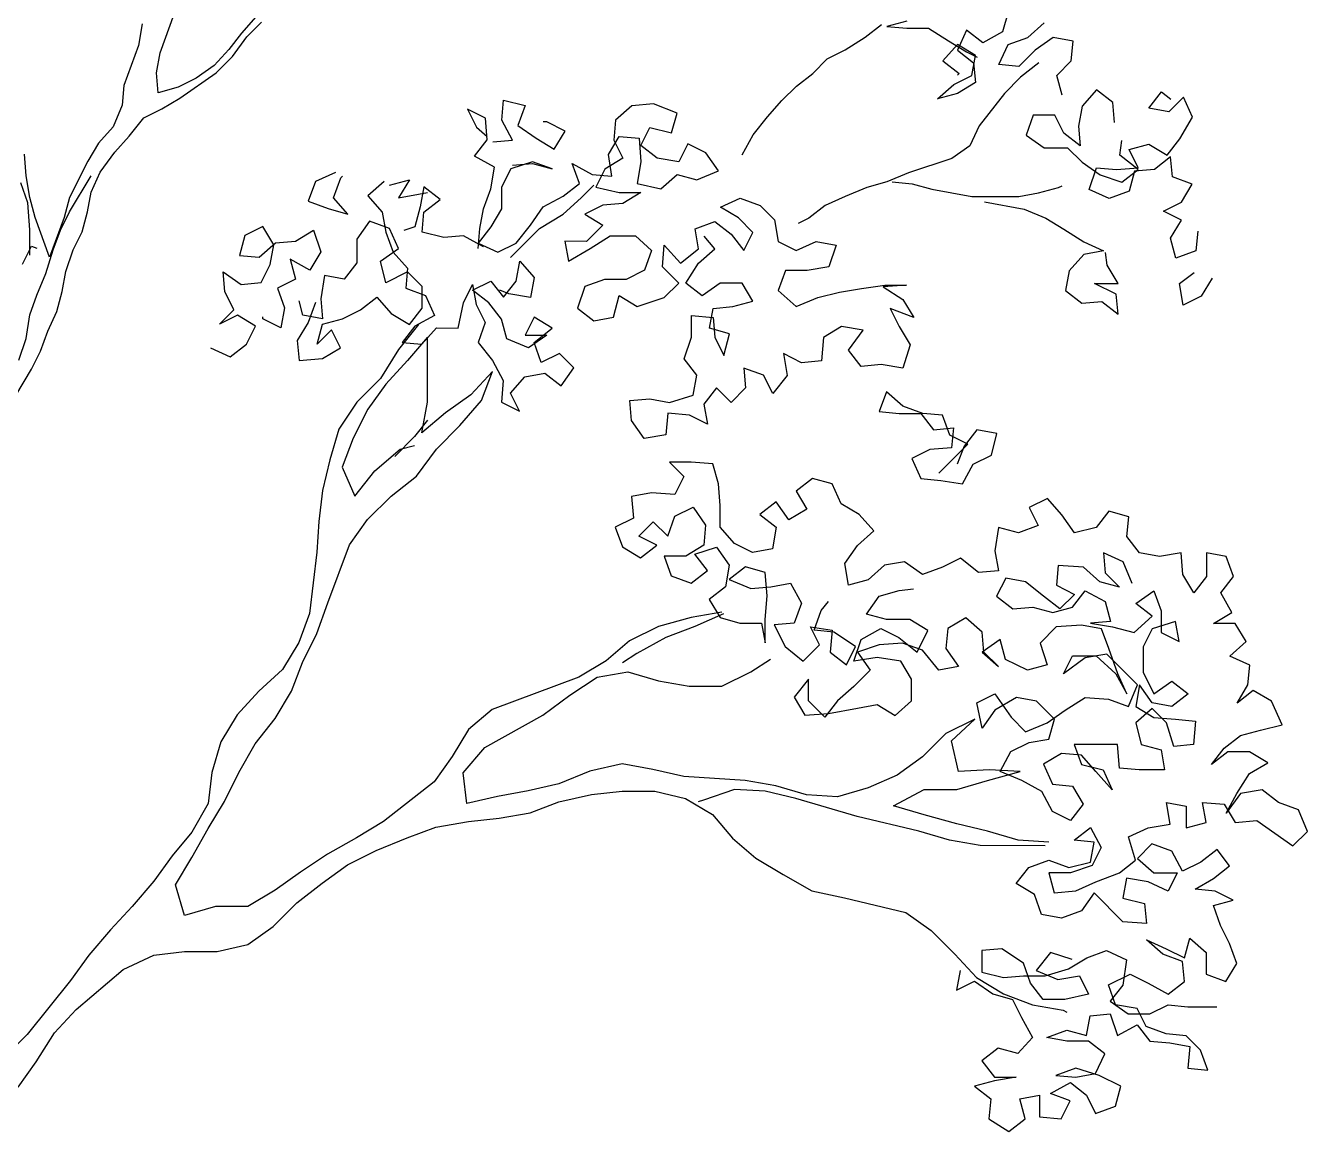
# Model space of a CAD drawing. Header units: millimetres. Extents: x 684983 to 685377, y 990360 to 990509.
# Drawn here: x 685140.683 to 685141.705, y 990443.072 to 990443.954 of the extents above; entities that cross this region are included whole.
import ezdxf

# ---------------------------------------------------------------- set-up
doc = ezdxf.new("R2010")
doc.units = ezdxf.units.MM
doc.layers.add('TEAK', color=7, linetype='Continuous')

# ---------------------------------------------------------------- blocks, each defined once
blk = doc.blocks.new('A$C25655A80')
at = {"color": 62}
for p, q in [((0.19178, 1.57732), (0.19949, 1.59846)), ((0.24275, 1.5965), (0.23505, 1.58786)), ((0.64265, 1.59902), (0.63976, 1.58845)), ((0.18218, 1.59271), (0.18025, 1.58118)), ((0.23793, 1.58593), (0.24563, 1.59361)), ((0.5667, 1.58563), (0.57535, 1.59235)), ((0.58881, 1.59426), (0.57824, 1.59139)), ((0.57824, 1.59139), (0.58881, 1.59042)), ((0.58881, 1.59042), (0.60035, 1.59041)), ((0.60035, 1.59041), (0.61092, 1.58367)), ((0.62053, 1.58943), (0.61572, 1.57886)), ((0.62918, 1.58269), (0.62053, 1.58943)), ((0.63976, 1.58845), (0.62918, 1.58269)), ((0.65321, 1.58555), (0.66187, 1.59323)), ((0.18025, 1.58118), (0.17254, 1.56004)), ((0.23505, 1.58786), (0.22831, 1.57921)), ((0.23023, 1.57536), (0.23793, 1.58593)), ((0.55612, 1.57891), (0.5667, 1.58563)), ((0.61572, 1.58174), (0.60802, 1.57309)), ((0.61092, 1.58367), (0.62052, 1.57789)), ((0.62533, 1.57596), (0.61572, 1.58174)), ((0.63782, 1.57114), (0.64264, 1.58171)), ((0.64264, 1.58171), (0.65321, 1.58555)), ((0.66667, 1.58554), (0.65705, 1.57882)), ((0.67724, 1.58361), (0.66667, 1.58554)), ((0.67627, 1.57303), (0.67724, 1.58361)), ((0.18985, 1.56675), (0.19178, 1.57732)), ((0.22831, 1.57921), (0.22061, 1.57057)), ((0.22157, 1.56672), (0.23023, 1.57536)), ((0.5465, 1.57411), (0.55612, 1.57891)), ((0.61572, 1.57886), (0.62436, 1.57212)), ((0.62052, 1.57789), (0.62629, 1.575)), ((0.6234, 1.56539), (0.62533, 1.57596)), ((0.65705, 1.57882), (0.64839, 1.57017)), ((0.22061, 1.57057), (0.211, 1.56385)), ((0.5388, 1.56643), (0.5465, 1.57411)), ((0.60802, 1.57309), (0.61667, 1.56636)), ((0.62436, 1.57212), (0.62531, 1.56154)), ((0.64839, 1.57017), (0.63782, 1.57114)), ((0.65897, 1.57209), (0.64935, 1.56441)), ((0.66858, 1.56535), (0.67627, 1.57303)), ((0.1908, 1.55617), (0.18985, 1.56675)), ((0.211, 1.56385), (0.20138, 1.55905)), ((0.20233, 1.55328), (0.22157, 1.56672)), ((0.53014, 1.55971), (0.5388, 1.56643)), ((0.61378, 1.56059), (0.6234, 1.56539)), ((0.61667, 1.56636), (0.6157, 1.5654)), ((0.62531, 1.56154), (0.6157, 1.55578)), ((0.64935, 1.56441), (0.64069, 1.55576)), ((0.67145, 1.55477), (0.66858, 1.56535)), ((0.17254, 1.56004), (0.17157, 1.54946)), ((0.20138, 1.55905), (0.1908, 1.55617)), ((0.52245, 1.55202), (0.53014, 1.55971)), ((0.60512, 1.55291), (0.61378, 1.56059)), ((0.6157, 1.55578), (0.60512, 1.55291)), ((0.64069, 1.55576), (0.62722, 1.53847)), ((0.68972, 1.55764), (0.68202, 1.54899)), ((0.69836, 1.5509), (0.68972, 1.55764)), ((0.71759, 1.548), (0.72432, 1.55665)), ((0.72432, 1.55665), (0.72913, 1.5528)), ((0.17157, 1.54946), (0.16675, 1.53793)), ((0.1831, 1.54272), (0.19272, 1.54752)), ((0.19272, 1.54752), (0.20233, 1.55328)), ((0.35518, 1.54737), (0.35997, 1.53775)), ((0.36478, 1.54256), (0.35518, 1.54737)), ((0.37343, 1.54159), (0.37441, 1.55216)), ((0.37441, 1.55216), (0.38594, 1.54927)), ((0.38594, 1.54927), (0.38208, 1.53869)), ((0.44266, 1.54921), (0.434, 1.54153)), ((0.45419, 1.55016), (0.44266, 1.54921)), ((0.46668, 1.54535), (0.45419, 1.55016)), ((0.51475, 1.54338), (0.52245, 1.55202)), ((0.68202, 1.54899), (0.68009, 1.53842)), ((0.69932, 1.54033), (0.69836, 1.5509)), ((0.72816, 1.54607), (0.71759, 1.548)), ((0.73586, 1.55375), (0.72816, 1.54607)), ((0.74065, 1.54317), (0.73586, 1.55375)), ((0.1754, 1.53312), (0.1831, 1.54272)), ((0.36573, 1.53102), (0.36478, 1.54256)), ((0.37919, 1.53101), (0.37343, 1.54159)), ((0.39747, 1.5406), (0.39554, 1.54061)), ((0.40708, 1.53579), (0.39747, 1.5406)), ((0.434, 1.54153), (0.43303, 1.53096)), ((0.46379, 1.53477), (0.46668, 1.54535)), ((0.50705, 1.53377), (0.51475, 1.54338)), ((0.65606, 1.54421), (0.65221, 1.53364)), ((0.6676, 1.5442), (0.65606, 1.54421)), ((0.67239, 1.53458), (0.6676, 1.5442)), ((0.73391, 1.53164), (0.74065, 1.54317)), ((0.16675, 1.53793), (0.15905, 1.52929)), ((0.35997, 1.53775), (0.36574, 1.53294)), ((0.38208, 1.53869), (0.39169, 1.53196)), ((0.4013, 1.52618), (0.40708, 1.53579)), ((0.44744, 1.52806), (0.45226, 1.53767)), ((0.45226, 1.53767), (0.46379, 1.53477)), ((0.50127, 1.5232), (0.50705, 1.53377)), ((0.62722, 1.53847), (0.6224, 1.5279)), ((0.65221, 1.53364), (0.66181, 1.5269)), ((0.68104, 1.52785), (0.67239, 1.53458)), ((0.68009, 1.53842), (0.68104, 1.52785)), ((0.15905, 1.52929), (0.15328, 1.51968)), ((0.1677, 1.52447), (0.1754, 1.53312)), ((0.359, 1.52237), (0.36573, 1.53102)), ((0.36862, 1.53006), (0.37919, 1.53101)), ((0.39169, 1.53196), (0.4013, 1.52618)), ((0.43014, 1.52327), (0.43591, 1.53288)), ((0.43303, 1.53096), (0.43782, 1.52134)), ((0.43591, 1.53288), (0.44649, 1.53191)), ((0.44649, 1.53191), (0.44743, 1.51941)), ((0.45609, 1.52132), (0.44744, 1.52806)), ((0.47244, 1.529), (0.46762, 1.51939)), ((0.48205, 1.52418), (0.47244, 1.529)), ((0.6224, 1.5279), (0.61278, 1.52118)), ((0.66181, 1.5269), (0.67431, 1.52689)), ((0.67431, 1.52689), (0.68199, 1.51919)), ((0.70218, 1.52302), (0.70315, 1.53071)), ((0.70699, 1.5259), (0.71757, 1.52877)), ((0.71757, 1.52877), (0.72718, 1.523)), ((0.72718, 1.523), (0.73391, 1.53164)), ((0.12059, 1.51202), (0.11963, 1.52355)), ((0.16, 1.5139), (0.1677, 1.52447)), ((0.36957, 1.5166), (0.359, 1.52237)), ((0.43782, 1.52134), (0.42821, 1.51558)), ((0.43205, 1.51173), (0.43014, 1.52327)), ((0.46762, 1.51939), (0.45609, 1.52132)), ((0.48877, 1.51456), (0.48205, 1.52418)), ((0.61278, 1.52118), (0.5897, 1.51351)), ((0.71179, 1.51532), (0.70218, 1.52302)), ((0.71179, 1.51628), (0.70699, 1.5259)), ((0.7291, 1.52204), (0.72044, 1.51531)), ((0.73005, 1.51146), (0.7291, 1.52204)), ((0.15328, 1.51968), (0.14365, 1.50046)), ((0.15518, 1.50333), (0.16, 1.5139)), ((0.28497, 1.51379), (0.27439, 1.50899)), ((0.36763, 1.50506), (0.36957, 1.5166)), ((0.37822, 1.51563), (0.3734, 1.50602)), ((0.38976, 1.51946), (0.37822, 1.51563)), ((0.37918, 1.51755), (0.38976, 1.5185)), ((0.40033, 1.51561), (0.38976, 1.51946)), ((0.38976, 1.5185), (0.40033, 1.51561)), ((0.4109, 1.51848), (0.42147, 1.5127)), ((0.41474, 1.5079), (0.4109, 1.51848)), ((0.42821, 1.51558), (0.42339, 1.50597)), ((0.44743, 1.51941), (0.4455, 1.50788)), ((0.47723, 1.50977), (0.48877, 1.51456)), ((0.5897, 1.51351), (0.57816, 1.50871)), ((0.68199, 1.51919), (0.6916, 1.51246)), ((0.68582, 1.50477), (0.68968, 1.5163)), ((0.68968, 1.5163), (0.70025, 1.51533)), ((0.70025, 1.51533), (0.71179, 1.51628)), ((0.70313, 1.5086), (0.71179, 1.51532)), ((0.70987, 1.51436), (0.70697, 1.50379)), ((0.72044, 1.51531), (0.70987, 1.51436)), ((0.12153, 1.4976), (0.1177, 1.50818)), ((0.1225, 1.50048), (0.12059, 1.51202)), ((0.14364, 1.49277), (0.15519, 1.51199)), ((0.27439, 1.50899), (0.27054, 1.49842)), ((0.284, 1.50033), (0.28785, 1.5109)), ((0.28785, 1.5109), (0.28881, 1.51186)), ((0.31092, 1.50896), (0.30226, 1.50128)), ((0.3138, 1.50703), (0.32438, 1.50991)), ((0.32438, 1.50991), (0.3186, 1.5003)), ((0.40608, 1.50118), (0.41474, 1.5079)), ((0.41569, 1.50021), (0.42243, 1.50693)), ((0.42147, 1.5127), (0.43205, 1.51173)), ((0.4455, 1.50788), (0.458, 1.50498)), ((0.458, 1.50498), (0.46665, 1.51266)), ((0.46665, 1.51266), (0.47723, 1.50977)), ((0.57816, 1.50871), (0.56759, 1.50584)), ((0.58105, 1.50871), (0.59162, 1.50774)), ((0.59162, 1.50774), (0.60219, 1.50485)), ((0.66948, 1.50575), (0.67141, 1.50671)), ((0.6916, 1.51246), (0.70313, 1.5086)), ((0.74062, 1.5076), (0.73005, 1.51146)), ((0.73484, 1.498), (0.74062, 1.5076)), ((0.12537, 1.4899), (0.1225, 1.50048)), ((0.14365, 1.50046), (0.14075, 1.48989)), ((0.15325, 1.49276), (0.15518, 1.50333)), ((0.29168, 1.49167), (0.284, 1.50033)), ((0.30226, 1.50128), (0.30994, 1.49262)), ((0.3186, 1.5003), (0.32918, 1.50221)), ((0.32918, 1.50221), (0.33399, 1.50317)), ((0.33207, 1.50606), (0.33013, 1.49548)), ((0.34071, 1.49932), (0.33207, 1.50606)), ((0.36378, 1.49449), (0.36763, 1.50506)), ((0.3734, 1.50602), (0.37339, 1.49448)), ((0.3955, 1.49542), (0.40608, 1.50118)), ((0.40607, 1.49157), (0.41569, 1.50021)), ((0.42339, 1.50597), (0.43588, 1.50308)), ((0.43588, 1.50308), (0.44742, 1.50307)), ((0.44742, 1.50307), (0.4378, 1.49731)), ((0.48971, 1.49534), (0.50029, 1.50013)), ((0.50029, 1.50013), (0.51086, 1.49628)), ((0.55605, 1.50104), (0.54547, 1.49625)), ((0.56759, 1.50584), (0.55605, 1.50104)), ((0.60219, 1.50485), (0.62334, 1.50098)), ((0.62334, 1.50098), (0.64833, 1.50096)), ((0.64833, 1.50096), (0.65891, 1.50287)), ((0.65891, 1.50287), (0.66948, 1.50575)), ((0.69639, 1.49995), (0.68582, 1.50477)), ((0.70697, 1.50379), (0.69639, 1.49995)), ((0.12248, 1.48318), (0.12153, 1.4976)), ((0.13882, 1.48316), (0.14364, 1.49277)), ((0.15036, 1.48219), (0.15325, 1.49276)), ((0.27054, 1.49842), (0.28111, 1.49457)), ((0.28111, 1.49457), (0.29168, 1.49167)), ((0.30994, 1.49262), (0.31186, 1.48204)), ((0.33013, 1.49548), (0.32724, 1.48491)), ((0.33108, 1.48202), (0.33205, 1.4926)), ((0.33205, 1.4926), (0.34071, 1.49932)), ((0.36185, 1.48392), (0.36378, 1.49449)), ((0.37339, 1.49448), (0.36762, 1.48488)), ((0.38876, 1.48582), (0.3955, 1.49542)), ((0.42723, 1.49636), (0.41761, 1.49156)), ((0.4378, 1.49731), (0.42723, 1.49636)), ((0.49932, 1.48956), (0.48971, 1.49534)), ((0.51086, 1.49628), (0.51854, 1.48858)), ((0.54547, 1.49625), (0.53681, 1.48953)), ((0.63006, 1.49809), (0.65121, 1.49423)), ((0.65121, 1.49423), (0.66274, 1.48941)), ((0.72523, 1.4932), (0.73484, 1.498)), ((0.73484, 1.48838), (0.72523, 1.4932)), ((0.13304, 1.46875), (0.12537, 1.4899)), ((0.14075, 1.48989), (0.13304, 1.46875)), ((0.30321, 1.48782), (0.29647, 1.47821)), ((0.31378, 1.48396), (0.30321, 1.48782)), ((0.38107, 1.47621), (0.38876, 1.48582)), ((0.39357, 1.48389), (0.40607, 1.49157)), ((0.41761, 1.49156), (0.42722, 1.48578)), ((0.42722, 1.48578), (0.41856, 1.47714)), ((0.47624, 1.48381), (0.48682, 1.48765)), ((0.48682, 1.48765), (0.49546, 1.48091)), ((0.507, 1.48186), (0.49932, 1.48956)), ((0.51854, 1.48858), (0.52046, 1.47704)), ((0.53681, 1.48953), (0.53104, 1.48665)), ((0.66274, 1.48941), (0.67235, 1.48363)), ((0.72906, 1.47878), (0.73484, 1.48838)), ((0.12247, 1.46972), (0.12248, 1.48318)), ((0.13497, 1.47259), (0.13882, 1.48316)), ((0.14554, 1.47258), (0.15036, 1.48219)), ((0.23687, 1.48019), (0.23398, 1.46962)), ((0.24649, 1.48499), (0.23687, 1.48019)), ((0.25225, 1.47537), (0.24649, 1.48499)), ((0.26379, 1.47728), (0.27341, 1.48304)), ((0.27341, 1.48304), (0.27724, 1.4715)), ((0.31186, 1.48204), (0.31569, 1.47146)), ((0.31858, 1.47338), (0.31378, 1.48396)), ((0.32724, 1.48491), (0.32147, 1.48299)), ((0.34262, 1.47913), (0.33108, 1.48202)), ((0.35319, 1.48008), (0.34262, 1.47913)), ((0.36376, 1.4743), (0.35319, 1.48008)), ((0.36762, 1.48488), (0.36088, 1.47623)), ((0.36088, 1.47335), (0.36185, 1.48392)), ((0.37817, 1.46852), (0.39357, 1.48389)), ((0.42048, 1.47329), (0.43106, 1.48001)), ((0.43106, 1.48001), (0.44451, 1.48)), ((0.44451, 1.48), (0.45316, 1.4723)), ((0.47815, 1.47324), (0.47624, 1.48381)), ((0.48681, 1.47323), (0.48104, 1.47996)), ((0.49546, 1.48091), (0.50219, 1.47226)), ((0.50219, 1.47226), (0.507, 1.48186)), ((0.67235, 1.48363), (0.68292, 1.4769)), ((0.74348, 1.48261), (0.74251, 1.47204)), ((0.11862, 1.46492), (0.12344, 1.47452)), ((0.12344, 1.47452), (0.12632, 1.47356)), ((0.13111, 1.4601), (0.13497, 1.47259)), ((0.14169, 1.46105), (0.14554, 1.47258)), ((0.24455, 1.46865), (0.25321, 1.47633)), ((0.25032, 1.4648), (0.25225, 1.47537)), ((0.25321, 1.47633), (0.26379, 1.47728)), ((0.29647, 1.47821), (0.29646, 1.46571)), ((0.30896, 1.46666), (0.31858, 1.47338)), ((0.36088, 1.47623), (0.37145, 1.47141)), ((0.37145, 1.47141), (0.38107, 1.47621)), ((0.40702, 1.47715), (0.40893, 1.46657)), ((0.41856, 1.47714), (0.40702, 1.47715)), ((0.40893, 1.46657), (0.42048, 1.47329)), ((0.45316, 1.4723), (0.4493, 1.46173)), ((0.45892, 1.46364), (0.45989, 1.47518)), ((0.45989, 1.47518), (0.46853, 1.46556)), ((0.46853, 1.46556), (0.47815, 1.47324)), ((0.47815, 1.46555), (0.48681, 1.47323)), ((0.52046, 1.47704), (0.53006, 1.47223)), ((0.53006, 1.47223), (0.54064, 1.47703)), ((0.54064, 1.47703), (0.55121, 1.47509)), ((0.55121, 1.47509), (0.54736, 1.46356)), ((0.69348, 1.47208), (0.68291, 1.47017)), ((0.68292, 1.4769), (0.69348, 1.47208)), ((0.73193, 1.4682), (0.72906, 1.47878)), ((0.23398, 1.46962), (0.24455, 1.46865)), ((0.26089, 1.46767), (0.26377, 1.45709)), ((0.27146, 1.46189), (0.26089, 1.46767)), ((0.27724, 1.4715), (0.27146, 1.46189)), ((0.29646, 1.46571), (0.28972, 1.45707)), ((0.31183, 1.45513), (0.30896, 1.46666)), ((0.31569, 1.47146), (0.32338, 1.46281)), ((0.38105, 1.45602), (0.38298, 1.4666)), ((0.38298, 1.4666), (0.39066, 1.45794)), ((0.47141, 1.45498), (0.47815, 1.46555)), ((0.68291, 1.47017), (0.67521, 1.46152)), ((0.6954, 1.46439), (0.69445, 1.47112)), ((0.74251, 1.47204), (0.73193, 1.4682)), ((0.1263, 1.44857), (0.13111, 1.4601)), ((0.13976, 1.45048), (0.14169, 1.46105)), ((0.22532, 1.46097), (0.23493, 1.45423)), ((0.22627, 1.4504), (0.22532, 1.46097)), ((0.2455, 1.45519), (0.25032, 1.4648)), ((0.27915, 1.459), (0.27722, 1.44651)), ((0.28972, 1.45707), (0.27915, 1.459)), ((0.32337, 1.46088), (0.31183, 1.45513)), ((0.32338, 1.46281), (0.3224, 1.45223)), ((0.33106, 1.45319), (0.32337, 1.46088)), ((0.4493, 1.46173), (0.43969, 1.45693)), ((0.46756, 1.45498), (0.45892, 1.46364)), ((0.52429, 1.46166), (0.52043, 1.45109)), ((0.53582, 1.46165), (0.52429, 1.46166)), ((0.54736, 1.46356), (0.53582, 1.46165)), ((0.67521, 1.46152), (0.67328, 1.45095)), ((0.70116, 1.45477), (0.6954, 1.46439)), ((0.73384, 1.45474), (0.74154, 1.4605)), ((0.23493, 1.45423), (0.2455, 1.45519)), ((0.26377, 1.45709), (0.25415, 1.45229)), ((0.25415, 1.45229), (0.25799, 1.44172)), ((0.3224, 1.45223), (0.33297, 1.44838)), ((0.33105, 1.44165), (0.33106, 1.45319)), ((0.35316, 1.44451), (0.35797, 1.45412)), ((0.35797, 1.45124), (0.36759, 1.45604)), ((0.35797, 1.45412), (0.35989, 1.44355)), ((0.36759, 1.45604), (0.37431, 1.44738)), ((0.37431, 1.44738), (0.38105, 1.45602)), ((0.39066, 1.45794), (0.38873, 1.44737)), ((0.41757, 1.45311), (0.41372, 1.44157)), ((0.42815, 1.45694), (0.41757, 1.45311)), ((0.43969, 1.45693), (0.42815, 1.45694)), ((0.45987, 1.4473), (0.46756, 1.45498)), ((0.48005, 1.44824), (0.47141, 1.45498)), ((0.48967, 1.45496), (0.48005, 1.44824)), ((0.50121, 1.45495), (0.48967, 1.45496)), ((0.50697, 1.44533), (0.50121, 1.45495)), ((0.55311, 1.4501), (0.56465, 1.45201)), ((0.56465, 1.45201), (0.57715, 1.45392)), ((0.58869, 1.45391), (0.57619, 1.45296)), ((0.57619, 1.45296), (0.58676, 1.44622)), ((0.57715, 1.45392), (0.58869, 1.45391)), ((0.68866, 1.45478), (0.70116, 1.45477)), ((0.70019, 1.449), (0.68866, 1.45478)), ((0.73576, 1.4432), (0.73384, 1.45474)), ((0.75115, 1.45761), (0.74537, 1.448)), ((0.12244, 1.438), (0.1263, 1.44857)), ((0.13686, 1.43991), (0.13976, 1.45048)), ((0.23107, 1.44078), (0.22627, 1.4504)), ((0.2676, 1.43786), (0.26568, 1.44556)), ((0.27722, 1.44651), (0.27817, 1.43593)), ((0.29836, 1.44072), (0.30702, 1.44744)), ((0.30702, 1.44744), (0.3147, 1.43878)), ((0.33297, 1.44838), (0.33777, 1.4378)), ((0.36662, 1.4445), (0.35797, 1.45124)), ((0.3772, 1.4493), (0.37239, 1.45123)), ((0.38873, 1.44737), (0.3772, 1.4493)), ((0.43294, 1.43675), (0.43583, 1.44828)), ((0.43583, 1.44828), (0.44544, 1.44251)), ((0.44544, 1.44251), (0.45987, 1.4473)), ((0.49639, 1.44246), (0.50697, 1.44533)), ((0.52043, 1.45109), (0.53004, 1.44243)), ((0.53004, 1.44243), (0.54158, 1.44723)), ((0.54158, 1.44723), (0.55311, 1.4501)), ((0.58676, 1.44622), (0.59252, 1.4366)), ((0.67328, 1.45095), (0.68192, 1.44421)), ((0.68192, 1.44421), (0.6925, 1.44516)), ((0.6925, 1.44516), (0.70114, 1.43843)), ((0.70114, 1.43843), (0.70019, 1.449)), ((0.74537, 1.448), (0.73576, 1.4432)), ((0.13205, 1.42934), (0.13686, 1.43991)), ((0.22337, 1.4331), (0.23107, 1.44078)), ((0.25799, 1.44172), (0.25606, 1.43114)), ((0.27433, 1.44459), (0.27048, 1.43402)), ((0.28874, 1.43592), (0.29836, 1.44072)), ((0.3147, 1.43878), (0.32431, 1.433)), ((0.32431, 1.433), (0.33105, 1.44165)), ((0.35026, 1.43106), (0.35316, 1.44451)), ((0.35989, 1.44355), (0.36468, 1.43393)), ((0.37334, 1.43584), (0.36662, 1.4445)), ((0.41372, 1.44157), (0.42236, 1.43484)), ((0.48388, 1.43094), (0.48582, 1.44151)), ((0.48582, 1.44151), (0.49639, 1.44246)), ((0.58002, 1.44142), (0.58482, 1.4318)), ((0.59252, 1.4366), (0.58002, 1.44142)), ((0.12051, 1.4255), (0.12244, 1.438)), ((0.23299, 1.43789), (0.22337, 1.4331)), ((0.2426, 1.43212), (0.23299, 1.43789)), ((0.23778, 1.42251), (0.2426, 1.43212)), ((0.24645, 1.43596), (0.24645, 1.43692)), ((0.25606, 1.43114), (0.24645, 1.43596)), ((0.27048, 1.43402), (0.2647, 1.42441)), ((0.27817, 1.43593), (0.2676, 1.43786)), ((0.27527, 1.42248), (0.27817, 1.43305)), ((0.27817, 1.43305), (0.28874, 1.43592)), ((0.32719, 1.43204), (0.32046, 1.42339)), ((0.33777, 1.4378), (0.32719, 1.43204)), ((0.36468, 1.43393), (0.36083, 1.42336)), ((0.37621, 1.42527), (0.37334, 1.43584)), ((0.39064, 1.43679), (0.38583, 1.42718)), ((0.40025, 1.43101), (0.39064, 1.43679)), ((0.42236, 1.43484), (0.43294, 1.43675)), ((0.47427, 1.42614), (0.47428, 1.43767)), ((0.47428, 1.43767), (0.48581, 1.4367)), ((0.48581, 1.4367), (0.48676, 1.42613)), ((0.55406, 1.43183), (0.54444, 1.42607)), ((0.56559, 1.4299), (0.55406, 1.43183)), ((0.58482, 1.4318), (0.59058, 1.42219)), ((0.11665, 1.41397), (0.12051, 1.4255)), ((0.12819, 1.41876), (0.13205, 1.42934)), ((0.2647, 1.42441), (0.26565, 1.41383)), ((0.28297, 1.43016), (0.27527, 1.42248)), ((0.28777, 1.42054), (0.28297, 1.43016)), ((0.33392, 1.42627), (0.32333, 1.41378)), ((0.33103, 1.42242), (0.33873, 1.43107)), ((0.33388, 1.39166), (0.33392, 1.42627)), ((0.33873, 1.43107), (0.35026, 1.43106)), ((0.38774, 1.42045), (0.37621, 1.42527)), ((0.38583, 1.42718), (0.39736, 1.42717)), ((0.39736, 1.42717), (0.38774, 1.42045)), ((0.39063, 1.42333), (0.40025, 1.43101)), ((0.47041, 1.41461), (0.47427, 1.42614)), ((0.49446, 1.42804), (0.48388, 1.43094)), ((0.48676, 1.42613), (0.49156, 1.41651)), ((0.49156, 1.41651), (0.49446, 1.42804)), ((0.54444, 1.42607), (0.54347, 1.41358)), ((0.55789, 1.41933), (0.56559, 1.4299)), ((0.12338, 1.40916), (0.12819, 1.41876)), ((0.21855, 1.4206), (0.22912, 1.41579)), ((0.22912, 1.41579), (0.23778, 1.42251)), ((0.27815, 1.41478), (0.28777, 1.42054)), ((0.32046, 1.42339), (0.33103, 1.42242)), ((0.36083, 1.42336), (0.36851, 1.41374)), ((0.39447, 1.41275), (0.39063, 1.42333)), ((0.56461, 1.41067), (0.55789, 1.41933)), ((0.59058, 1.42219), (0.58672, 1.40969)), ((0.26565, 1.41383), (0.27815, 1.41478)), ((0.32333, 1.41378), (0.31178, 1.40129)), ((0.36851, 1.41374), (0.37427, 1.40316)), ((0.40408, 1.41755), (0.39447, 1.41275)), ((0.41177, 1.40985), (0.40408, 1.41755)), ((0.47713, 1.40595), (0.47041, 1.41461)), ((0.52328, 1.41744), (0.5252, 1.4059)), ((0.53289, 1.41263), (0.52328, 1.41744)), ((0.54347, 1.41358), (0.53289, 1.41263)), ((0.57519, 1.41163), (0.56461, 1.41067)), ((0.58672, 1.40969), (0.57519, 1.41163)), ((0.10605, 1.38033), (0.12338, 1.40916)), ((0.36851, 1.40797), (0.35696, 1.39548)), ((0.36272, 1.39259), (0.36851, 1.40797)), ((0.37811, 1.39643), (0.38581, 1.40507)), ((0.38581, 1.40507), (0.39638, 1.40698)), ((0.39638, 1.40698), (0.40503, 1.40025)), ((0.40503, 1.40025), (0.41177, 1.40985)), ((0.4752, 1.39538), (0.47713, 1.40595)), ((0.50213, 1.40977), (0.50308, 1.3992)), ((0.5127, 1.40592), (0.50213, 1.40977)), ((0.5175, 1.3963), (0.5127, 1.40592)), ((0.5252, 1.4059), (0.5175, 1.3963)), ((0.31178, 1.40129), (0.30216, 1.38784)), ((0.37427, 1.40316), (0.3733, 1.39162)), ((0.4877, 1.39921), (0.48096, 1.39056)), ((0.49538, 1.39151), (0.4877, 1.39921)), ((0.50308, 1.3992), (0.49538, 1.39151)), ((0.57806, 1.3972), (0.57421, 1.38663)), ((0.5867, 1.38951), (0.57806, 1.3972)), ((0.33099, 1.37532), (0.33388, 1.39166)), ((0.35696, 1.39548), (0.34349, 1.38588)), ((0.35118, 1.37915), (0.36272, 1.39259)), ((0.3733, 1.39162), (0.38291, 1.38681)), ((0.38291, 1.38681), (0.37811, 1.39643)), ((0.44155, 1.39252), (0.45213, 1.39347)), ((0.4425, 1.38195), (0.44155, 1.39252)), ((0.45213, 1.39347), (0.4627, 1.39154)), ((0.4627, 1.39154), (0.4752, 1.39538)), ((0.48096, 1.39056), (0.48288, 1.37999)), ((0.30216, 1.38784), (0.29445, 1.37247)), ((0.34349, 1.38588), (0.33099, 1.37532)), ((0.46173, 1.38577), (0.46076, 1.37424)), ((0.47327, 1.3848), (0.46173, 1.38577)), ((0.48288, 1.37999), (0.47327, 1.3848)), ((0.57421, 1.38663), (0.58478, 1.38566)), ((0.58478, 1.38566), (0.59631, 1.38565)), ((0.59728, 1.38565), (0.5867, 1.38951)), ((0.59631, 1.38565), (0.60304, 1.37699)), ((0.60785, 1.38468), (0.59728, 1.38565)), ((0.61168, 1.3741), (0.60785, 1.38468)), ((0.33388, 1.38205), (0.32714, 1.3734)), ((0.33867, 1.36666), (0.35118, 1.37915)), ((0.44922, 1.37233), (0.4425, 1.38195)), ((0.60304, 1.37699), (0.61361, 1.37795)), ((0.61361, 1.37795), (0.61264, 1.36737)), ((0.62611, 1.37697), (0.61937, 1.36833)), ((0.63668, 1.37504), (0.62611, 1.37697)), ((0.29445, 1.37247), (0.28867, 1.35709)), ((0.32714, 1.3734), (0.31655, 1.36284)), ((0.46076, 1.37424), (0.44922, 1.37233)), ((0.62129, 1.36929), (0.61168, 1.3741)), ((0.63378, 1.36351), (0.63668, 1.37504)), ((0.30597, 1.35516), (0.31944, 1.36668)), ((0.31944, 1.36668), (0.32713, 1.36859)), ((0.32808, 1.35225), (0.33867, 1.36666)), ((0.6011, 1.36642), (0.59149, 1.36162)), ((0.61264, 1.36737), (0.6011, 1.36642)), ((0.6059, 1.35392), (0.62129, 1.36929)), ((0.61937, 1.36833), (0.61552, 1.35872)), ((0.62417, 1.35871), (0.63378, 1.36351)), ((0.28867, 1.35709), (0.29539, 1.34171)), ((0.46267, 1.35982), (0.47035, 1.35212)), ((0.47421, 1.35981), (0.46267, 1.35982)), ((0.48574, 1.35884), (0.47421, 1.35981)), ((0.48861, 1.34826), (0.48574, 1.35884)), ((0.59149, 1.36162), (0.59628, 1.35104)), ((0.61839, 1.34814), (0.62417, 1.35871)), ((0.29539, 1.34171), (0.30597, 1.35516)), ((0.31461, 1.34169), (0.32808, 1.35225)), ((0.47035, 1.35212), (0.46554, 1.34251)), ((0.5386, 1.3511), (0.52995, 1.34438)), ((0.54918, 1.3482), (0.5386, 1.3511)), ((0.59628, 1.35104), (0.60686, 1.35007)), ((0.60686, 1.35007), (0.61839, 1.34814)), ((0.45304, 1.34349), (0.44247, 1.34157)), ((0.46554, 1.34251), (0.45304, 1.34349)), ((0.48956, 1.33672), (0.48861, 1.34826)), ((0.52995, 1.34438), (0.53571, 1.33476)), ((0.55397, 1.33763), (0.54918, 1.3482)), ((0.3021, 1.3292), (0.31461, 1.34169)), ((0.44247, 1.34157), (0.44342, 1.33004)), ((0.46553, 1.33098), (0.47514, 1.33577)), ((0.47514, 1.33577), (0.48186, 1.32616)), ((0.48955, 1.32519), (0.48956, 1.33672)), ((0.51937, 1.33862), (0.51071, 1.3319)), ((0.52609, 1.329), (0.51937, 1.33862)), ((0.56358, 1.33185), (0.55397, 1.33763)), ((0.66356, 1.34041), (0.65395, 1.33561)), ((0.67125, 1.33175), (0.66356, 1.34041)), ((0.29248, 1.31575), (0.3021, 1.3292)), ((0.44342, 1.33004), (0.4338, 1.32524)), ((0.46167, 1.32041), (0.46553, 1.33098)), ((0.51071, 1.3319), (0.51935, 1.32516)), ((0.53571, 1.33476), (0.52609, 1.329)), ((0.57126, 1.32319), (0.56358, 1.33185)), ((0.65395, 1.33561), (0.65874, 1.32599)), ((0.67797, 1.32213), (0.67125, 1.33175)), ((0.69624, 1.33365), (0.68951, 1.325)), ((0.70681, 1.33076), (0.69624, 1.33365)), ((0.70584, 1.32018), (0.70681, 1.33076)), ((0.4338, 1.32524), (0.43763, 1.31466)), ((0.44629, 1.32042), (0.45399, 1.3281)), ((0.45399, 1.3281), (0.46167, 1.32041)), ((0.48186, 1.32616), (0.48089, 1.31558)), ((0.49724, 1.31653), (0.48955, 1.32519)), ((0.51935, 1.32516), (0.51742, 1.31363)), ((0.5626, 1.31551), (0.57126, 1.32319)), ((0.63759, 1.32505), (0.63566, 1.31256)), ((0.64817, 1.32216), (0.63759, 1.32505)), ((0.65874, 1.32599), (0.64817, 1.32216)), ((0.68951, 1.325), (0.67797, 1.32213)), ((0.28092, 1.285), (0.29248, 1.31575)), ((0.4559, 1.31561), (0.44629, 1.32042)), ((0.44724, 1.30888), (0.4559, 1.31561)), ((0.48089, 1.31558), (0.47128, 1.30982)), ((0.50685, 1.31171), (0.49724, 1.31653)), ((0.55587, 1.3059), (0.5626, 1.31551)), ((0.71256, 1.31153), (0.70584, 1.32018)), ((0.43763, 1.31466), (0.44724, 1.30888)), ((0.45974, 1.30983), (0.46358, 1.29926)), ((0.47128, 1.30982), (0.45974, 1.30983)), ((0.47608, 1.31078), (0.48762, 1.31461)), ((0.4828, 1.30212), (0.47608, 1.31078)), ((0.48762, 1.31461), (0.49434, 1.305)), ((0.51742, 1.31363), (0.50685, 1.31171)), ((0.61739, 1.30873), (0.60778, 1.30393)), ((0.627, 1.30103), (0.61739, 1.30873)), ((0.63566, 1.31256), (0.63757, 1.30198)), ((0.69334, 1.31154), (0.69429, 1.30097)), ((0.70391, 1.30673), (0.69334, 1.31154)), ((0.72314, 1.30959), (0.71256, 1.31153)), ((0.73467, 1.3115), (0.72314, 1.30959)), ((0.73562, 1.29997), (0.73467, 1.3115)), ((0.74813, 1.31149), (0.74812, 1.299)), ((0.7587, 1.30956), (0.74813, 1.31149)), ((0.76254, 1.29898), (0.7587, 1.30956)), ((0.47415, 1.2954), (0.4828, 1.30212)), ((0.49434, 1.305), (0.49241, 1.29346)), ((0.50299, 1.30403), (0.49434, 1.29731)), ((0.51356, 1.30113), (0.50299, 1.30403)), ((0.55778, 1.29436), (0.55587, 1.3059)), ((0.57701, 1.30492), (0.56836, 1.29724)), ((0.58759, 1.30683), (0.57701, 1.30492)), ((0.5972, 1.30009), (0.58759, 1.30683)), ((0.60778, 1.30393), (0.5972, 1.30009)), ((0.63757, 1.30198), (0.627, 1.30103)), ((0.6693, 1.30484), (0.66833, 1.29426)), ((0.68276, 1.30386), (0.6693, 1.30484)), ((0.6914, 1.29616), (0.68276, 1.30386)), ((0.7087, 1.29519), (0.70391, 1.30673)), ((0.46358, 1.29926), (0.47415, 1.2954)), ((0.49434, 1.29731), (0.50587, 1.29249)), ((0.51451, 1.28864), (0.51356, 1.30113)), ((0.51644, 1.29344), (0.52702, 1.29535)), ((0.52702, 1.29535), (0.53278, 1.28477)), ((0.56836, 1.29724), (0.55778, 1.29436)), ((0.64142, 1.29813), (0.6366, 1.28852)), ((0.65199, 1.2962), (0.64142, 1.29813)), ((0.66159, 1.2885), (0.65199, 1.2962)), ((0.70197, 1.29327), (0.6914, 1.29616)), ((0.69429, 1.30097), (0.70197, 1.29327)), ((0.74138, 1.29035), (0.73562, 1.29997)), ((0.74812, 1.299), (0.74138, 1.29035)), ((0.7558, 1.29034), (0.76254, 1.29898)), ((0.49241, 1.29346), (0.48375, 1.28674)), ((0.50587, 1.29249), (0.51644, 1.29344)), ((0.51354, 1.27614), (0.51451, 1.28864)), ((0.56738, 1.27897), (0.57412, 1.28858)), ((0.57412, 1.28858), (0.58469, 1.29145)), ((0.58469, 1.29145), (0.59238, 1.29241)), ((0.6366, 1.28852), (0.64525, 1.28179)), ((0.67024, 1.28176), (0.66159, 1.2885)), ((0.66833, 1.29426), (0.67794, 1.28945)), ((0.67794, 1.28945), (0.67024, 1.28176)), ((0.67697, 1.28272), (0.68371, 1.29136)), ((0.68371, 1.29136), (0.69428, 1.28559)), ((0.71062, 1.28461), (0.72024, 1.29133)), ((0.72024, 1.29133), (0.72407, 1.28075)), ((0.76156, 1.27976), (0.7558, 1.29034)), ((0.27513, 1.26867), (0.28092, 1.285)), ((0.48375, 1.28674), (0.48951, 1.27712)), ((0.53278, 1.28477), (0.52892, 1.2742)), ((0.54335, 1.28092), (0.5472, 1.28572)), ((0.64525, 1.28179), (0.65582, 1.28274)), ((0.65582, 1.28274), (0.66639, 1.27984)), ((0.66639, 1.27984), (0.67697, 1.28272)), ((0.69428, 1.28559), (0.69715, 1.27501)), ((0.71926, 1.27787), (0.71062, 1.28461)), ((0.47413, 1.27714), (0.45682, 1.27235)), ((0.49047, 1.28001), (0.47413, 1.27714)), ((0.49143, 1.27904), (0.47605, 1.27233)), ((0.48951, 1.27712), (0.50008, 1.27423)), ((0.51353, 1.26364), (0.51354, 1.27614)), ((0.53949, 1.27035), (0.54335, 1.28092)), ((0.57795, 1.27608), (0.56738, 1.27897)), ((0.59045, 1.27607), (0.57795, 1.27608)), ((0.60005, 1.27029), (0.59045, 1.27607)), ((0.62025, 1.277), (0.61063, 1.27124)), ((0.62889, 1.2693), (0.62025, 1.277)), ((0.69715, 1.27501), (0.68657, 1.27406)), ((0.70964, 1.26923), (0.71926, 1.27787)), ((0.73176, 1.27498), (0.71926, 1.27114)), ((0.72407, 1.28075), (0.72406, 1.26922)), ((0.73367, 1.2644), (0.73176, 1.27498)), ((0.75194, 1.274), (0.76156, 1.27976)), ((0.26743, 1.25329), (0.27513, 1.26867)), ((0.45682, 1.27235), (0.44143, 1.26467)), ((0.47605, 1.27233), (0.46066, 1.26657)), ((0.50008, 1.27423), (0.51162, 1.27422)), ((0.51162, 1.27422), (0.51353, 1.26364)), ((0.52892, 1.2742), (0.51835, 1.27325)), ((0.51835, 1.27325), (0.5241, 1.26171)), ((0.53757, 1.27227), (0.5491, 1.27034)), ((0.54237, 1.26265), (0.53757, 1.27227)), ((0.55007, 1.26938), (0.53949, 1.27035)), ((0.5491, 1.27034), (0.54813, 1.2588)), ((0.56159, 1.26168), (0.55007, 1.26938)), ((0.56448, 1.26552), (0.57506, 1.27128)), ((0.57506, 1.27128), (0.58467, 1.26646)), ((0.59428, 1.25876), (0.60005, 1.27029)), ((0.61063, 1.27124), (0.60966, 1.26067)), ((0.62984, 1.25873), (0.62889, 1.2693)), ((0.66831, 1.27215), (0.65965, 1.26351)), ((0.68177, 1.2731), (0.66831, 1.27215)), ((0.69234, 1.27117), (0.68177, 1.2731)), ((0.68657, 1.27406), (0.69811, 1.27212)), ((0.69618, 1.26059), (0.69234, 1.27117)), ((0.69811, 1.27212), (0.70964, 1.26923)), ((0.71926, 1.27114), (0.71444, 1.26154)), ((0.72406, 1.26922), (0.73367, 1.2644)), ((0.76348, 1.27399), (0.75194, 1.274)), ((0.76924, 1.26437), (0.76348, 1.27399)), ((0.44143, 1.26467), (0.42893, 1.25411)), ((0.46066, 1.26657), (0.44527, 1.25794)), ((0.5241, 1.26171), (0.53371, 1.25401)), ((0.53371, 1.25401), (0.54237, 1.26265)), ((0.55678, 1.25207), (0.56159, 1.26168)), ((0.56063, 1.25399), (0.56448, 1.26552)), ((0.57409, 1.26263), (0.56255, 1.25879)), ((0.58659, 1.26358), (0.57409, 1.26263)), ((0.58467, 1.26646), (0.59428, 1.25876)), ((0.59716, 1.25972), (0.58659, 1.26358)), ((0.6385, 1.26545), (0.62888, 1.25873)), ((0.64138, 1.25487), (0.6385, 1.26545)), ((0.65965, 1.26351), (0.66348, 1.25197)), ((0.71444, 1.26154), (0.71443, 1.24808)), ((0.76058, 1.25669), (0.76924, 1.26437)), ((0.42893, 1.25411), (0.4145, 1.24547)), ((0.44527, 1.25794), (0.43758, 1.25314)), ((0.50583, 1.24827), (0.51641, 1.25499)), ((0.54813, 1.2588), (0.55678, 1.25207)), ((0.57312, 1.2559), (0.56063, 1.25399)), ((0.56255, 1.25879), (0.56927, 1.24917)), ((0.58562, 1.25396), (0.57312, 1.2559)), ((0.6058, 1.24914), (0.59716, 1.25972)), ((0.60966, 1.26067), (0.61638, 1.25105)), ((0.62888, 1.25873), (0.63753, 1.25103)), ((0.63753, 1.25103), (0.62984, 1.25873)), ((0.65291, 1.24909), (0.64138, 1.25487)), ((0.67213, 1.24715), (0.67695, 1.25676)), ((0.68367, 1.2558), (0.67213, 1.24715)), ((0.67695, 1.25676), (0.68944, 1.25675)), ((0.69521, 1.25771), (0.68367, 1.2558)), ((0.68944, 1.25675), (0.70001, 1.24713)), ((0.71154, 1.24135), (0.69521, 1.25771)), ((0.70097, 1.24713), (0.69618, 1.26059)), ((0.77115, 1.25187), (0.76058, 1.25669)), ((0.26165, 1.23792), (0.26743, 1.25329)), ((0.42411, 1.24546), (0.44046, 1.24833)), ((0.44046, 1.24833), (0.4568, 1.24351)), ((0.49044, 1.24059), (0.50583, 1.24827)), ((0.56927, 1.24917), (0.56061, 1.24053)), ((0.59138, 1.24434), (0.58562, 1.25396)), ((0.61638, 1.25105), (0.6058, 1.24914)), ((0.66348, 1.25197), (0.65291, 1.24909)), ((0.71443, 1.24808), (0.72019, 1.23654)), ((0.77018, 1.2413), (0.77115, 1.25187)), ((0.4145, 1.24547), (0.36834, 1.22821)), ((0.40968, 1.23586), (0.42411, 1.24546)), ((0.4568, 1.24351), (0.47313, 1.24061)), ((0.47313, 1.24061), (0.49044, 1.24059)), ((0.53658, 1.24439), (0.52889, 1.23479)), ((0.53657, 1.23286), (0.53658, 1.24439)), ((0.56061, 1.24053), (0.55195, 1.23285)), ((0.59137, 1.23281), (0.59138, 1.24434)), ((0.70001, 1.24713), (0.70577, 1.23655)), ((0.70577, 1.23655), (0.70097, 1.24713)), ((0.70672, 1.22982), (0.71154, 1.24135)), ((0.7125, 1.24135), (0.71057, 1.22982)), ((0.71922, 1.23173), (0.7125, 1.24135)), ((0.72019, 1.23654), (0.7298, 1.24326)), ((0.7298, 1.24326), (0.73845, 1.23652)), ((0.7644, 1.23169), (0.77018, 1.2413)), ((0.25298, 1.22351), (0.26165, 1.23792)), ((0.39526, 1.2253), (0.40968, 1.23586)), ((0.52889, 1.23479), (0.53464, 1.22517)), ((0.62597, 1.23182), (0.63559, 1.23661)), ((0.64713, 1.23468), (0.63558, 1.22796)), ((0.63559, 1.23661), (0.64423, 1.22411)), ((0.6577, 1.23275), (0.64713, 1.23468)), ((0.67307, 1.22793), (0.68365, 1.23465)), ((0.68365, 1.23465), (0.69615, 1.23367)), ((0.69615, 1.23367), (0.70672, 1.22982)), ((0.73845, 1.23652), (0.72979, 1.2298)), ((0.77306, 1.23841), (0.7644, 1.23169)), ((0.78267, 1.23263), (0.77306, 1.23841)), ((0.36834, 1.22821), (0.35584, 1.21764)), ((0.54522, 1.2242), (0.53657, 1.23286)), ((0.55195, 1.23285), (0.54522, 1.2242)), ((0.54714, 1.22612), (0.56253, 1.22899)), ((0.56253, 1.22899), (0.5731, 1.2309)), ((0.5731, 1.2309), (0.58271, 1.22513)), ((0.58271, 1.22513), (0.59137, 1.23281)), ((0.62885, 1.21836), (0.62597, 1.23182)), ((0.63558, 1.22796), (0.62885, 1.21836)), ((0.6673, 1.22313), (0.6577, 1.23275)), ((0.66345, 1.22121), (0.67307, 1.22793)), ((0.71922, 1.22885), (0.71056, 1.22116)), ((0.71057, 1.22982), (0.72017, 1.22404)), ((0.72979, 1.2298), (0.71922, 1.23173)), ((0.7269, 1.22115), (0.71922, 1.22885)), ((0.78842, 1.22013), (0.78267, 1.23263)), ((0.24239, 1.21006), (0.25298, 1.22351)), ((0.36448, 1.20802), (0.39526, 1.2253)), ((0.53464, 1.22517), (0.54714, 1.22612)), ((0.625, 1.22317), (0.60962, 1.21549)), ((0.6125, 1.21164), (0.625, 1.22317)), ((0.64423, 1.22411), (0.65191, 1.21641)), ((0.65191, 1.21641), (0.66345, 1.22121)), ((0.66441, 1.21255), (0.6673, 1.22313)), ((0.71056, 1.22116), (0.71343, 1.20963)), ((0.72017, 1.22404), (0.73171, 1.22307)), ((0.73073, 1.20865), (0.7269, 1.22115)), ((0.73171, 1.22307), (0.74228, 1.2221)), ((0.74228, 1.2221), (0.74131, 1.2096)), ((0.77688, 1.21726), (0.78842, 1.22013)), ((0.35584, 1.21764), (0.34717, 1.20323)), ((0.60962, 1.21549), (0.59711, 1.203)), ((0.75765, 1.20766), (0.76631, 1.21438)), ((0.76631, 1.21438), (0.77688, 1.21726)), ((0.23373, 1.19468), (0.24239, 1.21006)), ((0.35293, 1.19458), (0.36448, 1.20802)), ((0.61633, 1.1953), (0.6125, 1.21164)), ((0.64421, 1.20584), (0.65383, 1.21064)), ((0.65383, 1.21064), (0.66441, 1.21255)), ((0.67786, 1.20966), (0.6817, 1.19908)), ((0.70094, 1.20964), (0.67786, 1.20966)), ((0.70188, 1.19714), (0.70094, 1.20964)), ((0.71343, 1.20963), (0.724, 1.20673)), ((0.724, 1.20673), (0.72592, 1.19616)), ((0.74131, 1.2096), (0.73073, 1.20865)), ((0.75091, 1.19902), (0.75765, 1.20766)), ((0.34717, 1.20323), (0.33754, 1.18978)), ((0.59711, 1.203), (0.58364, 1.1934)), ((0.63844, 1.19528), (0.64421, 1.20584)), ((0.67113, 1.20486), (0.66151, 1.1991)), ((0.6817, 1.20389), (0.67113, 1.20486)), ((0.68939, 1.19523), (0.6817, 1.20389)), ((0.75957, 1.20574), (0.75091, 1.19902)), ((0.77111, 1.20573), (0.75957, 1.20574)), ((0.7711, 1.19419), (0.78071, 1.19995)), ((0.78071, 1.19995), (0.77111, 1.20573)), ((0.22602, 1.17931), (0.23373, 1.19468)), ((0.35484, 1.17823), (0.35293, 1.19458)), ((0.42022, 1.19548), (0.40387, 1.18876)), ((0.43753, 1.1993), (0.42022, 1.19548)), ((0.45387, 1.19641), (0.43753, 1.1993)), ((0.47021, 1.19255), (0.45387, 1.19641)), ((0.58364, 1.1934), (0.56825, 1.18669)), ((0.63267, 1.19624), (0.61633, 1.1953)), ((0.6317, 1.19047), (0.64901, 1.19527)), ((0.64901, 1.19527), (0.63267, 1.19624)), ((0.64997, 1.19046), (0.63844, 1.19528)), ((0.66151, 1.1991), (0.66631, 1.18852)), ((0.6817, 1.19908), (0.69323, 1.19619)), ((0.69803, 1.18561), (0.68939, 1.19523)), ((0.69323, 1.19619), (0.69803, 1.18561)), ((0.71246, 1.19617), (0.70188, 1.19714)), ((0.72592, 1.19616), (0.71246, 1.19617)), ((0.76436, 1.18362), (0.7711, 1.19419)), ((0.33754, 1.18978), (0.31061, 1.16866)), ((0.40387, 1.18876), (0.38753, 1.18493)), ((0.50289, 1.19059), (0.47021, 1.19255)), ((0.51923, 1.18769), (0.50289, 1.19059)), ((0.53557, 1.18287), (0.51923, 1.18769)), ((0.56825, 1.18669), (0.55191, 1.1819)), ((0.61536, 1.18568), (0.6317, 1.19047)), ((0.66054, 1.18468), (0.64997, 1.19046)), ((0.66631, 1.18852), (0.67688, 1.18755)), ((0.67688, 1.18755), (0.68264, 1.17793)), ((0.21736, 1.1649), (0.22602, 1.17931)), ((0.37118, 1.18206), (0.35484, 1.17823)), ((0.38753, 1.18493), (0.37118, 1.18206)), ((0.48077, 1.18004), (0.47789, 1.17908)), ((0.49712, 1.18579), (0.48077, 1.18004)), ((0.51346, 1.18482), (0.49712, 1.18579)), ((0.5298, 1.18096), (0.51346, 1.18482)), ((0.56247, 1.17131), (0.5298, 1.18096)), ((0.55191, 1.1819), (0.53557, 1.18287)), ((0.5817, 1.17706), (0.59805, 1.1857)), ((0.59805, 1.1857), (0.61536, 1.18568)), ((0.6663, 1.1741), (0.66054, 1.18468)), ((0.75858, 1.17306), (0.76436, 1.18362)), ((0.76628, 1.18362), (0.75858, 1.17306)), ((0.77782, 1.18553), (0.76628, 1.18362)), ((0.78646, 1.1788), (0.77782, 1.18553)), ((0.59804, 1.17224), (0.5817, 1.17706)), ((0.61534, 1.16742), (0.59804, 1.17224)), ((0.6759, 1.16929), (0.6663, 1.1741)), ((0.68264, 1.17793), (0.6759, 1.16929)), ((0.72686, 1.17885), (0.73743, 1.17692)), ((0.72877, 1.16731), (0.72686, 1.17885)), ((0.73743, 1.17692), (0.73742, 1.16538)), ((0.74609, 1.17883), (0.75762, 1.17786)), ((0.748, 1.16826), (0.74609, 1.17883)), ((0.75762, 1.17786), (0.76338, 1.16824)), ((0.79703, 1.17494), (0.78646, 1.1788)), ((0.80183, 1.1634), (0.79703, 1.17494)), ((0.31061, 1.16866), (0.29618, 1.16002)), ((0.59515, 1.16359), (0.56247, 1.17131)), ((0.63168, 1.16356), (0.61534, 1.16742)), ((0.67782, 1.15871), (0.68648, 1.16543)), ((0.68648, 1.16543), (0.69223, 1.15485)), ((0.70666, 1.16061), (0.71724, 1.1654)), ((0.71724, 1.1654), (0.72877, 1.16731)), ((0.73742, 1.16538), (0.748, 1.16826)), ((0.76338, 1.16824), (0.77492, 1.1692)), ((0.77492, 1.1692), (0.79413, 1.15572)), ((0.20869, 1.14953), (0.21736, 1.1649)), ((0.29618, 1.16002), (0.28079, 1.15138)), ((0.61149, 1.15877), (0.59515, 1.16359)), ((0.62783, 1.15587), (0.61149, 1.15877)), ((0.64802, 1.15874), (0.63168, 1.16356)), ((0.66436, 1.15776), (0.64802, 1.15874)), ((0.68839, 1.15774), (0.67782, 1.15871)), ((0.71049, 1.14811), (0.70666, 1.16061)), ((0.79413, 1.15572), (0.80183, 1.1634)), ((0.66243, 1.15584), (0.62783, 1.15587)), ((0.68646, 1.14717), (0.68839, 1.15774)), ((0.69223, 1.15485), (0.68742, 1.14524)), ((0.71915, 1.15675), (0.71145, 1.14907)), ((0.72972, 1.15289), (0.71915, 1.15675)), ((0.73548, 1.14231), (0.72972, 1.15289)), ((0.75376, 1.15383), (0.7451, 1.14711)), ((0.76048, 1.14518), (0.75376, 1.15383)), ((0.20003, 1.13511), (0.20869, 1.14953)), ((0.28079, 1.15138), (0.26636, 1.14178)), ((0.65377, 1.14431), (0.66435, 1.14815)), ((0.66435, 1.14815), (0.67492, 1.14429)), ((0.67492, 1.14429), (0.68646, 1.14717)), ((0.68742, 1.14524), (0.67588, 1.14141)), ((0.70183, 1.14138), (0.71049, 1.14811)), ((0.71145, 1.14907), (0.7201, 1.14137)), ((0.7451, 1.14711), (0.73548, 1.14231)), ((0.75182, 1.13845), (0.76048, 1.14518)), ((0.26636, 1.14178), (0.2529, 1.13218)), ((0.64703, 1.13567), (0.65377, 1.14431)), ((0.66434, 1.14142), (0.66722, 1.13084)), ((0.67588, 1.14141), (0.66434, 1.14142)), ((0.68933, 1.13659), (0.70183, 1.14138)), ((0.70568, 1.1385), (0.70374, 1.12792)), ((0.71721, 1.13656), (0.70568, 1.1385)), ((0.7201, 1.14137), (0.7326, 1.14136)), ((0.7326, 1.14136), (0.72778, 1.13175)), ((0.7422, 1.1327), (0.75182, 1.13845)), ((0.20482, 1.11877), (0.20003, 1.13511)), ((0.2529, 1.13218), (0.23847, 1.12354)), ((0.65664, 1.12989), (0.64703, 1.13567)), ((0.66722, 1.13084), (0.67875, 1.13179)), ((0.67875, 1.13179), (0.68933, 1.13659)), ((0.72778, 1.13175), (0.71721, 1.13656)), ((0.75277, 1.13172), (0.7422, 1.1327)), ((0.76238, 1.12691), (0.75277, 1.13172)), ((0.66048, 1.11931), (0.65664, 1.12989)), ((0.68837, 1.13082), (0.68163, 1.12122)), ((0.70373, 1.11543), (0.68837, 1.13082)), ((0.70374, 1.12792), (0.71528, 1.12503)), ((0.71528, 1.12503), (0.71623, 1.11445)), ((0.75181, 1.12404), (0.76238, 1.12691)), ((0.22117, 1.12356), (0.20482, 1.11877)), ((0.23847, 1.12354), (0.22117, 1.12356)), ((0.67105, 1.11738), (0.66048, 1.11931)), ((0.68163, 1.12122), (0.67105, 1.11738)), ((0.75564, 1.11346), (0.75181, 1.12404)), ((0.71623, 1.11445), (0.70373, 1.11543)), ((0.76044, 1.10384), (0.75564, 1.11346)), ((0.71622, 1.1058), (0.72679, 1.10099)), ((0.72487, 1.0981), (0.71622, 1.1058)), ((0.7364, 1.09617), (0.73929, 1.10674)), ((0.73929, 1.10674), (0.74794, 1.09904)), ((0.62874, 1.10012), (0.62873, 1.08858)), ((0.63931, 1.10107), (0.62874, 1.10012)), ((0.65084, 1.09337), (0.63931, 1.10107)), ((0.66527, 1.09912), (0.65757, 1.08951)), ((0.6768, 1.09526), (0.66527, 1.09912)), ((0.68449, 1.09622), (0.69507, 1.10005)), ((0.69507, 1.10005), (0.70564, 1.09524)), ((0.73544, 1.09425), (0.72487, 1.0981)), ((0.72679, 1.10099), (0.7364, 1.09617)), ((0.74794, 1.09904), (0.74793, 1.08751)), ((0.76427, 1.09326), (0.76044, 1.10384)), ((0.65468, 1.08279), (0.65084, 1.09337)), ((0.66237, 1.08663), (0.67487, 1.09046)), ((0.67487, 1.09046), (0.68449, 1.09622)), ((0.70564, 1.09524), (0.7037, 1.08178)), ((0.73639, 1.08367), (0.73544, 1.09425)), ((0.7585, 1.08365), (0.76427, 1.09326)), ((0.61719, 1.08955), (0.61526, 1.07898)), ((0.61526, 1.07898), (0.62488, 1.08378)), ((0.62488, 1.08378), (0.63448, 1.07704)), ((0.62873, 1.08858), (0.64026, 1.08569)), ((0.64026, 1.08569), (0.65083, 1.08664)), ((0.65083, 1.08664), (0.66237, 1.08663)), ((0.65757, 1.08951), (0.6691, 1.0847)), ((0.6691, 1.0847), (0.68064, 1.08661)), ((0.68064, 1.08661), (0.68543, 1.07699)), ((0.69601, 1.08179), (0.70755, 1.08755)), ((0.70755, 1.08755), (0.71716, 1.08273)), ((0.72773, 1.07695), (0.73639, 1.08367)), ((0.74793, 1.08751), (0.7585, 1.08365)), ((0.63448, 1.07704), (0.64506, 1.07415)), ((0.6614, 1.07413), (0.65468, 1.08279)), ((0.68543, 1.07699), (0.67293, 1.07412)), ((0.69985, 1.07121), (0.69601, 1.08179)), ((0.7037, 1.08178), (0.69696, 1.07314)), ((0.71716, 1.08273), (0.72773, 1.07695)), ((0.64506, 1.07415), (0.64985, 1.06453)), ((0.67293, 1.07412), (0.6614, 1.07413)), ((0.69696, 1.07314), (0.70657, 1.0664)), ((0.71138, 1.06928), (0.69985, 1.07121)), ((0.71811, 1.06639), (0.72772, 1.07119)), ((0.72772, 1.07119), (0.7383, 1.07021)), ((0.7383, 1.07021), (0.75368, 1.0702)), ((0.64985, 1.06453), (0.65561, 1.05395)), ((0.68445, 1.05488), (0.68638, 1.06546)), ((0.68638, 1.06546), (0.69696, 1.06641)), ((0.69696, 1.06641), (0.70079, 1.05487)), ((0.70657, 1.0664), (0.71811, 1.06639)), ((0.71618, 1.05966), (0.71138, 1.06928)), ((0.6633, 1.05394), (0.67388, 1.05778)), ((0.67388, 1.05778), (0.68445, 1.05488)), ((0.70079, 1.05487), (0.71137, 1.06063)), ((0.71137, 1.06063), (0.71809, 1.05197)), ((0.72675, 1.05581), (0.71618, 1.05966)), ((0.65561, 1.05395), (0.64791, 1.0453)), ((0.67387, 1.05201), (0.6633, 1.05394)), ((0.68541, 1.052), (0.67387, 1.05201)), ((0.69406, 1.04526), (0.68541, 1.052)), ((0.71809, 1.05197), (0.72867, 1.051)), ((0.73732, 1.05483), (0.72675, 1.05581)), ((0.72867, 1.051), (0.73924, 1.04907)), ((0.74501, 1.04714), (0.73732, 1.05483)), ((0.63734, 1.0482), (0.62868, 1.04148)), ((0.64791, 1.0453), (0.63734, 1.0482)), ((0.68924, 1.03469), (0.69406, 1.04526)), ((0.73924, 1.04907), (0.73827, 1.03753)), ((0.74884, 1.03656), (0.74501, 1.04714)), ((0.62868, 1.04148), (0.6354, 1.03282)), ((0.67867, 1.03758), (0.66809, 1.03375)), ((0.69116, 1.03373), (0.67867, 1.03758)), ((0.73827, 1.03753), (0.74884, 1.03656)), ((0.6354, 1.0309), (0.62483, 1.02802)), ((0.6354, 1.03282), (0.64694, 1.03281)), ((0.64694, 1.03281), (0.6354, 1.0309)), ((0.6652, 1.02414), (0.67578, 1.0299)), ((0.66809, 1.03375), (0.67866, 1.03278)), ((0.67578, 1.0299), (0.68442, 1.02316)), ((0.67866, 1.03278), (0.68924, 1.03469)), ((0.70269, 1.02795), (0.69116, 1.03373)), ((0.62483, 1.02802), (0.63347, 1.02128)), ((0.64885, 1.02127), (0.65943, 1.02318)), ((0.65943, 1.02318), (0.65942, 1.01165)), ((0.67577, 1.02028), (0.6652, 1.02414)), ((0.68442, 1.02316), (0.68922, 1.01354)), ((0.6998, 1.01738), (0.70269, 1.02795)), ((0.63347, 1.02128), (0.6325, 1.01071)), ((0.65173, 1.01069), (0.64885, 1.02127)), ((0.67095, 1.01068), (0.67577, 1.02028)), ((0.68922, 1.01354), (0.6998, 1.01738)), ((0.6325, 1.01071), (0.64307, 1.00397)), ((0.64307, 1.00397), (0.65173, 1.01069)), ((0.65942, 1.01165), (0.67095, 1.01068))]:
    blk.add_line(p, q, dxfattribs=at)
for p, q in [((0.32912, 1.433), (0.31853, 1.41955)), ((0.31853, 1.41955), (0.3089, 1.40418)), ((0.3089, 1.40418), (0.29639, 1.39169)), ((0.29639, 1.39169), (0.28677, 1.37728)), ((0.28677, 1.37728), (0.28195, 1.36095)), ((0.28195, 1.36095), (0.27809, 1.34461)), ((0.27809, 1.34461), (0.27615, 1.32827)), ((0.27615, 1.32827), (0.27517, 1.31193)), ((0.27517, 1.31193), (0.2713, 1.27924)), ((0.2713, 1.27924), (0.26551, 1.26387)), ((0.26551, 1.26387), (0.25685, 1.24946)), ((0.25685, 1.24946), (0.24434, 1.23793)), ((0.24434, 1.23793), (0.2328, 1.22545)), ((0.2328, 1.22545), (0.22413, 1.21104)), ((0.22413, 1.21104), (0.21931, 1.1947)), ((0.21931, 1.1947), (0.21737, 1.17836)), ((0.38848, 1.17339), (0.40386, 1.17915)), ((0.40386, 1.17915), (0.42117, 1.18298)), ((0.42117, 1.18298), (0.43752, 1.18488)), ((0.43752, 1.18488), (0.45482, 1.18487)), ((0.45482, 1.18487), (0.47116, 1.18101)), ((0.47116, 1.18101), (0.48557, 1.17234)), ((0.21737, 1.17836), (0.20871, 1.16298)), ((0.37213, 1.17053), (0.38848, 1.17339)), ((0.48557, 1.17234), (0.49613, 1.15984)), ((0.3231, 1.16), (0.33848, 1.16575)), ((0.33848, 1.16575), (0.35579, 1.16862)), ((0.35579, 1.16862), (0.37213, 1.17053)), ((0.20871, 1.16298), (0.19812, 1.1505)), ((0.30675, 1.15328), (0.3231, 1.16)), ((0.49613, 1.15984), (0.50862, 1.14925)), ((0.29136, 1.14561), (0.30675, 1.15328)), ((0.19812, 1.1505), (0.18849, 1.13705)), ((0.27789, 1.136), (0.29136, 1.14561)), ((0.50862, 1.14925), (0.52303, 1.14059)), ((0.52303, 1.14059), (0.5384, 1.13192)), ((0.18849, 1.13705), (0.17695, 1.1236)), ((0.26443, 1.12544), (0.27789, 1.136)), ((0.5384, 1.13192), (0.5557, 1.12806)), ((0.25192, 1.11296), (0.26443, 1.12544)), ((0.5557, 1.12806), (0.58838, 1.12034)), ((0.17695, 1.1236), (0.1654, 1.11111)), ((0.58838, 1.12034), (0.60183, 1.11071)), ((0.1654, 1.11111), (0.15385, 1.09767)), ((0.23845, 1.10336), (0.25192, 1.11296)), ((0.60183, 1.11071), (0.61432, 1.09821)), ((0.15385, 1.09767), (0.14423, 1.08422)), ((0.17211, 1.08996), (0.18846, 1.09763)), ((0.18846, 1.09763), (0.2048, 1.09954)), ((0.2048, 1.09954), (0.22211, 1.09953)), ((0.22211, 1.09953), (0.23845, 1.10336)), ((0.61432, 1.09821), (0.62584, 1.0857)), ((0.14423, 1.08422), (0.12113, 1.0554)), ((0.1471, 1.06883), (0.17211, 1.08996)), ((0.62584, 1.0857), (0.64025, 1.07703)), ((0.64025, 1.07703), (0.65563, 1.07125)), ((0.65563, 1.07125), (0.67197, 1.06835)), ((0.13555, 1.05635), (0.1471, 1.06883)), ((0.67197, 1.06835), (0.67389, 1.06739)), ((0.12113, 1.0554), (0.10862, 1.04291)), ((0.12592, 1.04097), (0.13555, 1.05635)), ((0.1163, 1.02753), (0.12592, 1.04097))]:
    blk.add_line(p, q)
blk = doc.blocks.new('TR')
blk.add_blockref('A$C25655A80', (0.01921, 0.01485, 1.34531))

msp = doc.modelspace()

# ---------------------------------------------------------------- block references
at = {"layer": 'TEAK', "xscale": 1.5, "yscale": 1.5, "zscale": 1.5}
msp.add_blockref('TR', (685140.4735, 990441.544, 99.872), dxfattribs=at)

doc.saveas('drawing.dxf')
